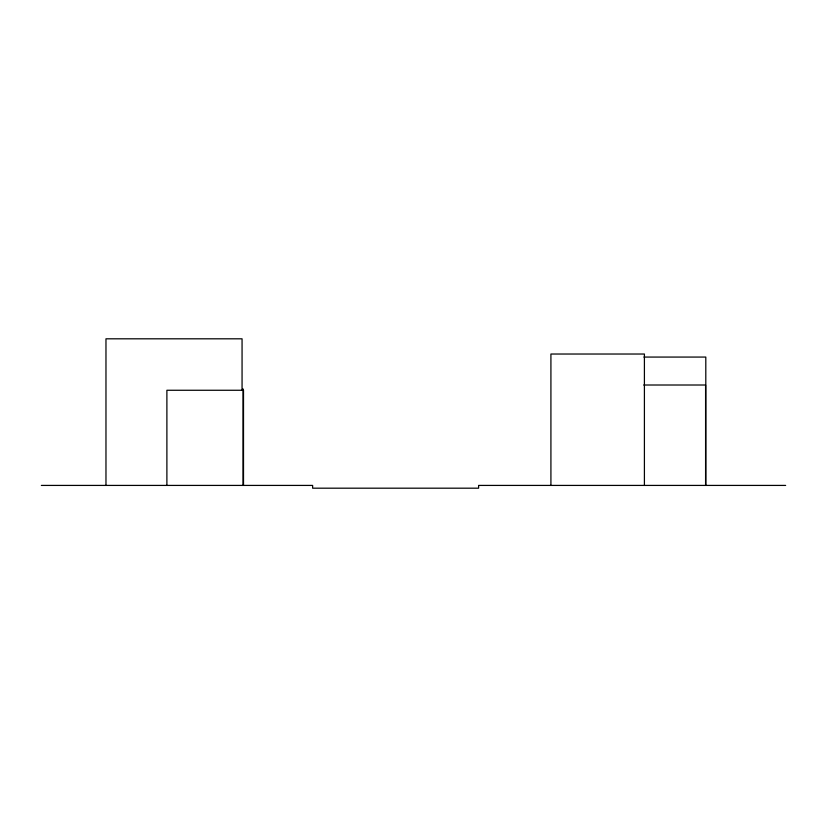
<?xml version="1.0" encoding="UTF-8"?>
<svg xmlns="http://www.w3.org/2000/svg" width="827" height="827" viewBox="0 0 827 827"><rect width="100%" height="100%" fill="white"/><g stroke="black" fill="none" stroke-linecap="round" stroke-linejoin="round"><path stroke-width="1.24" d="M643.892 357.068L705.803 357.068L705.803 485.418M643.706 385.01L705.586 385.01L705.586 485.418M41.35 485.418L312.637 485.418L312.637 488.188L478.606 488.188L478.606 485.418L785.65 485.418M644.409 485.418L644.409 354.028L550.916 354.028L550.916 485.418M243.51 485.418L243.51 390.261L166.889 390.261L166.889 485.418M243.045 388.886L243.045 485.418M242.063 390.251L242.063 338.812L105.97 338.812L105.97 485.418"/></g></svg>
